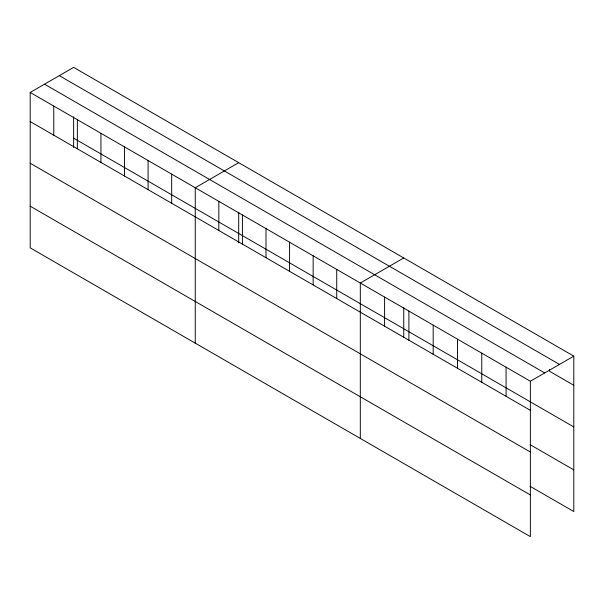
<?xml version="1.0" encoding="UTF-8"?>
<svg xmlns="http://www.w3.org/2000/svg" width="604" height="604" viewBox="0 0 604 604"><rect width="100%" height="100%" fill="white"/><g stroke="black" fill="none" stroke-linecap="round" stroke-linejoin="round"><path stroke-width="0.91" d="M238.693 212.17L238.693 242.8M403.744 307.459L403.744 337.16M30.2 92.457L530.365 381.222L530.365 536.624L30.2 247.859L30.2 92.457L73.635 67.376L573.8 356.141L573.8 511.543L530.07 486.296M238.693 162.672L195.251 187.746L195.251 343.147M403.744 257.961L360.309 283.042L360.309 438.444M530.365 381.222L573.8 356.141M59.305 75.651L559.463 364.416M573.8 385.269L549.504 371.241L549.504 369.361M44.537 84.183L544.695 372.947M73.635 138.173L573.8 426.937M30.2 121.578L530.365 410.343M530.07 444.627L573.8 469.874M30.2 163.254L530.365 452.019M30.2 206.183L530.365 494.955M506.069 367.194L506.069 396.322M481.773 353.166L481.773 382.294M457.485 339.146L457.485 368.266M433.189 325.118L433.189 354.246M408.893 311.09L408.893 340.218M384.597 297.07L384.597 326.19M336.73 269.429L336.73 298.55M313.151 255.817L313.151 284.937M289.573 242.204L289.573 271.324M265.994 228.584L265.994 257.712M242.415 214.971L242.415 244.099M218.829 201.358L218.829 230.486M171.672 174.133L171.672 203.261M148.093 160.521L148.093 189.648M124.515 146.908L124.515 176.036M100.936 133.295L100.936 162.416M77.357 119.683L77.357 148.803M73.635 116.874L73.635 147.504M53.779 106.07L53.779 135.19"/></g></svg>
